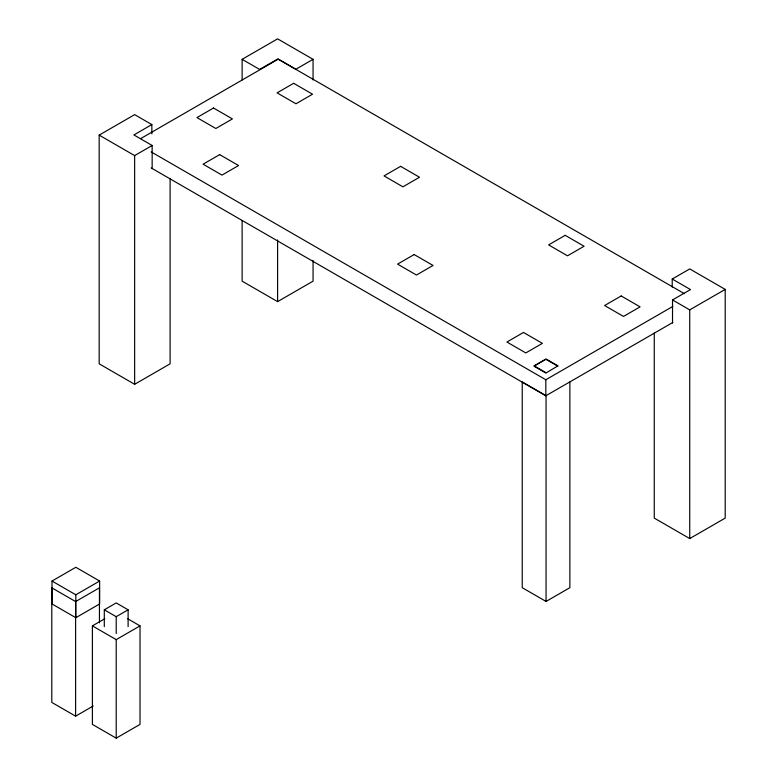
<?xml version="1.0" encoding="UTF-8"?>
<svg xmlns="http://www.w3.org/2000/svg" width="777" height="777" viewBox="0 0 777 777"><rect width="100%" height="100%" fill="white"/><g stroke="black" fill="none" stroke-linecap="round" stroke-linejoin="round"><path stroke-width="1.17" d="M170.114 178.788L170.114 363.811L134.644 384.294L99.174 363.811L99.174 135.12L134.644 114.637L151.855 124.573L151.855 133.819M242.123 79.934L242.123 59.324L277.593 38.85L313.063 59.324L313.063 79.934M151.855 124.573L133.897 134.945L152.156 145.484L152.156 168.599M140.705 138.588L278.234 59.178L684.411 293.687M99.174 135.12L134.644 155.594L152.156 145.484M313.063 59.324L295.852 69.27L277.894 58.897L259.635 69.435L242.123 59.324M242.123 220.551L242.123 281.157L277.593 301.631L313.063 281.157L313.063 260.548M52.01 581.041L75.825 567.288L99.641 581.041L99.641 603.962L75.825 617.705L52.01 603.962L52.01 581.041L75.825 594.793L99.641 581.041M93.221 706.002L75.612 716.161L51.797 702.418L51.797 587.82L75.612 601.573L99.437 587.82L99.437 622.804M672.222 287.121L672.222 279.03L689.733 268.929L725.203 289.403L725.203 518.104L689.733 538.578L654.263 518.104L654.263 333.08M104.303 626.65L104.303 609.809L116.21 602.933L128.118 609.809L128.118 626.65M127.603 618.706L140.025 625.873L140.025 724.397L116.21 738.15L92.395 724.397L92.395 625.873L104.817 618.706M104.303 609.809L116.21 616.685L128.118 609.809M672.523 323.057L672.523 299.941L690.481 289.578L672.222 279.03M151.194 151.913L545.833 379.749L672.853 306.41M92.395 625.873L116.21 639.626L140.025 625.873M672.523 299.941L689.733 309.877L725.203 289.403M151.194 167.949L545.833 395.784L672.853 322.445M546.056 601.447L546.056 395.697L522.241 381.944L522.241 587.694L546.056 601.447L569.871 587.694L569.871 381.944M557.779 366.161L545.872 359.285L533.964 366.161L545.872 373.038L557.964 365.88L546.056 359.003L534.149 365.88L546.056 372.756M689.733 309.877L689.733 538.578M545.833 379.749L545.833 395.784M277.593 239.957L277.593 301.631M134.644 155.594L134.644 384.294M116.21 616.685L116.21 633.527M116.21 639.626L116.21 738.15M75.825 594.793L75.825 617.705M75.612 601.573L75.612 716.161M213.52 108.013L196.94 117.589L215.841 128.496L232.42 118.92L213.52 108.013M293.657 83.294L277.068 92.871L295.969 103.778L312.548 94.202L293.657 83.294M219.668 154.623L203.088 164.2L221.989 175.107L238.568 165.53L219.668 154.623M400.611 166.336L384.032 175.913L402.923 186.82L419.512 177.243L400.611 166.336M414.151 254.555L397.571 264.122L416.462 275.029L433.042 265.462L414.151 254.555M565.19 235.334L548.611 244.901L567.511 255.808L584.09 246.241L565.19 235.334M523.494 332.449L506.915 342.026L525.806 352.933L542.395 343.356L523.494 332.449M621.192 295.959L604.613 305.526L623.504 316.433L640.083 306.866L621.192 295.959"/></g></svg>
